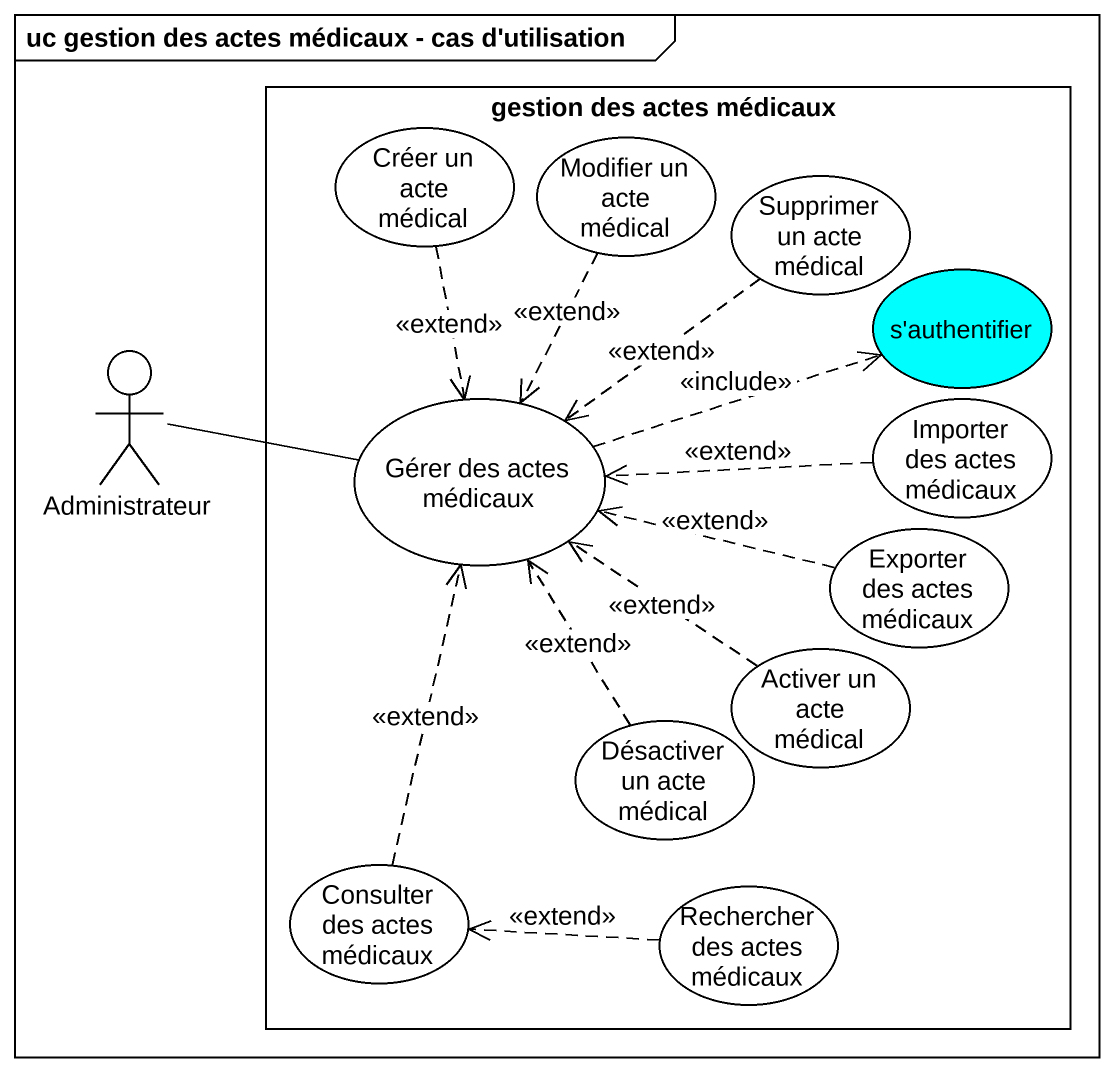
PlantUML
@startuml
mainframe uc gestion des actes médicaux - cas d'utilisation
rectangle "gestion des actes médicaux" as gestion_des_actes_médicaux {
  usecase "Créer un acte médical" as Créer_un_acte_médical
  usecase "Modifier un acte médical" as Modifier_un_acte_médical
  usecase "Supprimer un acte médical" as Supprimer_un_acte_médical
  usecase "s'authentifier" as s_authentifier #00FEFE
  usecase "Gérer des actes médicaux" as Gérer_des_actes_médicaux
  usecase "Importer des actes médicaux" as Importer_des_actes_médicaux
  usecase "Exporter des actes médicaux" as Exporter_des_actes_médicaux
  usecase "Activer un acte médical" as Activer_un_acte_médical
  usecase "Désactiver un acte médical" as Désactiver_un_acte_médical
  usecase "Consulter des actes médicaux" as Consulter_des_actes_médicaux
  usecase "Rechercher des actes médicaux" as Rechercher_des_actes
}
actor Administrateur
Créer_un_acte_médical ..> Gérer_des_actes_médicaux : <<extend>>
Modifier_un_acte_médical ..> Gérer_des_actes_médicaux : <<extend>>
Supprimer_un_acte_médical ..> Gérer_des_actes_médicaux : <<extend>>
Administrateur -right- Gérer_des_actes_médicaux
Gérer_des_actes_médicaux .right.> s_authentifier : <<include>>
Importer_des_actes_médicaux .left.> Gérer_des_actes_médicaux : <<extend>>
Exporter_des_actes_médicaux .left.> Gérer_des_actes_médicaux : <<extend>>
Activer_un_acte_médical .up.> Gérer_des_actes_médicaux : <<extend>>
Désactiver_un_acte_médical .up.> Gérer_des_actes_médicaux : <<extend>>
Consulter_des_actes_médicaux .up.> Gérer_des_actes_médicaux : <<extend>>
Rechercher_des_actes .left.> Consulter_des_actes_médicaux : <<extend>>
@enduml
